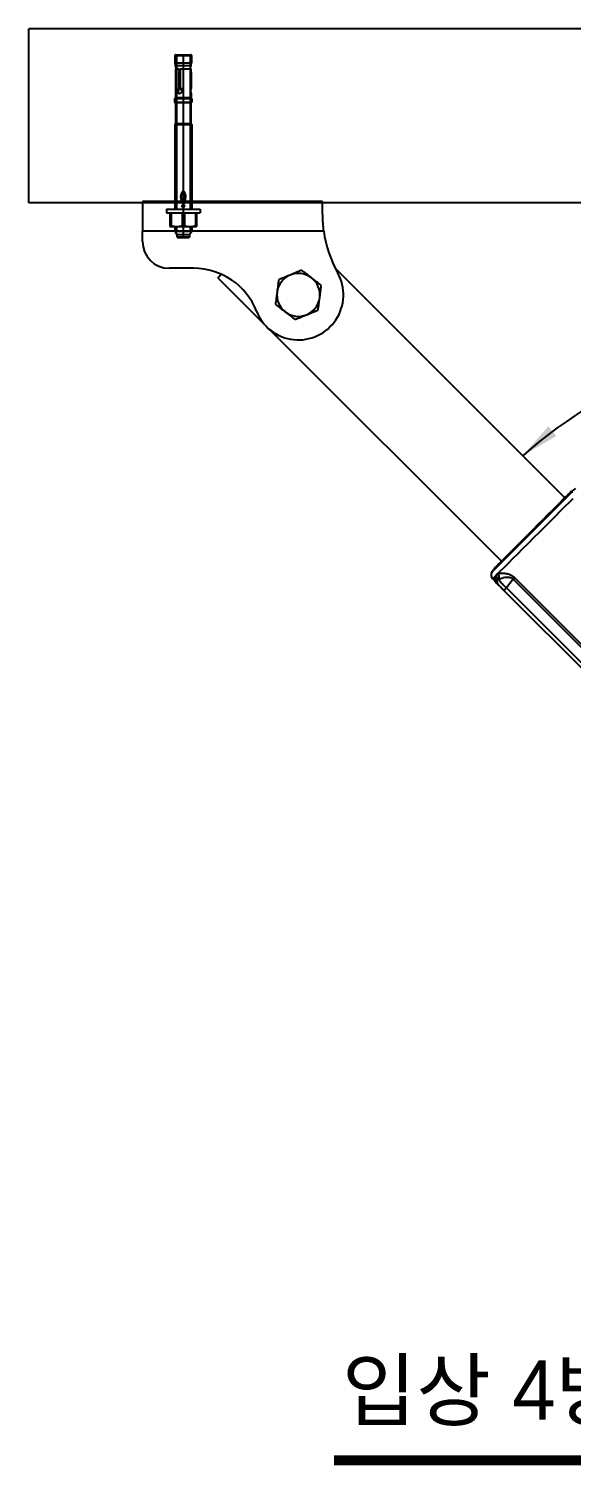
# Model space of a CAD drawing. Header units: millimetres. Extents: x 0 to 42050, y 0 to 29700.
# Drawn here: x 7382 to 9356, y 16270 to 21497 of the extents above; entities that cross this region are included whole.
import ezdxf

# ---------------------------------------------------------------- set-up
doc = ezdxf.new("R2010")
doc.units = ezdxf.units.MM
doc.header["$LTSCALE"] = 50
doc.linetypes.add('CENTER', pattern=[50.8, 31.75, -6.35, 6.35, -6.35])
doc.layers.add('KVC', color=7, linetype='Continuous')
doc.styles.add('돋움', font='')
doc.styles.get('돋움').set_extended_font_data('Dotum')

msp = doc.modelspace()

# ---------------------------------------------------------------- linework, layer by layer
at = {"color": 7, "linetype": 'Continuous', "lineweight": 25}
for p, q in [((7381.9, 20863.8), (7381.9, 21497.4)), ((13295.5, 21497.4), (7381.9, 21497.4)), ((13295.5, 20863.8), (7381.9, 20863.8))]:
    msp.add_line(p, q, dxfattribs=at)
at = {"color": 3, "linetype": 'CENTER'}
for p, q in [((7913.7, 21399.9), (7913.7, 21373.3)), ((7913.7, 21399.9), (7974.5, 21399.9)), ((7916.3, 21402.4), (7972, 21402.4)), ((7919, 21404.2), (7919, 20840.4)), ((7944.1, 21402.4), (7944.1, 20738.2)), ((7969.3, 21404.2), (7969.3, 20840.4)), ((7974.5, 21399.9), (7974.5, 21373.3)), ((7913.7, 21373.3), (7915, 21364.1)), ((7913.7, 21373.3), (7974.5, 21373.3)), ((7915, 21364.1), (7918.4, 21351.3)), ((7915, 21364.1), (7973.2, 21364.1)), ((7915.5, 21351.3), (7915.5, 21246.6)), ((7915.5, 21351.3), (7926.5, 21351.3)), ((7926.5, 21351.3), (7929.2, 21351.3)), ((7928.1, 21338.8), (7928.1, 21279.7)), ((7928.1, 21338.8), (7932.4, 21338.8)), ((7930.8, 21338.8), (7930.8, 21279.7)), ((7932.4, 21338.8), (7932.4, 21278.6)), ((7933.4, 21351.3), (7972.5, 21351.3)), ((7969.8, 21351.3), (7973.2, 21364.1)), ((7972.7, 21338.8), (7972.7, 21279.7)), ((7972.7, 21338.8), (7972.7, 21338.8)), ((7972.7, 21338.8), (7972.7, 21338.8)), ((7973.2, 21364.1), (7974.5, 21373.3)), ((7920.9, 21278.2), (7921, 21278.3)), ((7920.9, 21278), (7920.9, 21278.2)), ((7920.9, 21277.9), (7920.9, 21278)), ((7920.9, 21277.7), (7920.9, 21277.9)), ((7920.9, 21277.6), (7920.9, 21277.7)), ((7920.9, 21277.4), (7920.9, 21277.6)), ((7920.9, 21277.4), (7920.9, 21277.3)), ((7920.9, 21277.3), (7920.9, 21277.1)), ((7920.9, 21277.1), (7920.9, 21276.7)), ((7920.9, 21277.1), (7923.9, 21277.1)), ((7921, 21278.5), (7921.1, 21278.6)), ((7921, 21278.3), (7921, 21278.5)), ((7921.1, 21278.8), (7921.2, 21278.9)), ((7921.1, 21278.6), (7921.1, 21278.8)), ((7921.2, 21279), (7921.3, 21279.1)), ((7921.2, 21278.9), (7921.2, 21279)), ((7921.3, 21279.2), (7921.4, 21279.3)), ((7921.3, 21279.1), (7921.3, 21279.2)), ((7921.4, 21279.3), (7921.5, 21279.4)), ((7921.5, 21279.4), (7921.6, 21279.5)), ((7921.6, 21279.5), (7921.7, 21279.6)), ((7921.7, 21279.7), (7921.8, 21279.7)), ((7921.7, 21279.6), (7921.7, 21279.7)), ((7921.8, 21279.7), (7921.9, 21279.8)), ((7921.9, 21279.8), (7922, 21279.8)), ((7922, 21279.8), (7922.1, 21279.9)), ((7922.1, 21279.9), (7922.2, 21279.9)), ((7922.2, 21279.9), (7922.3, 21279.9)), ((7922.3, 21279.9), (7922.4, 21279.9)), ((7922.4, 21279.9), (7922.5, 21280)), ((7922.5, 21280), (7922.6, 21280)), ((7922.6, 21280), (7922.6, 21279.9)), ((7922.6, 21279.9), (7922.7, 21279.9)), ((7922.7, 21279.9), (7922.8, 21279.9)), ((7922.8, 21279.9), (7922.9, 21279.9)), ((7922.8, 21279.9), (7922.8, 21279.9)), ((7922.9, 21279.9), (7923, 21279.9)), ((7923, 21279.9), (7923.1, 21279.8)), ((7923.1, 21279.8), (7923.2, 21279.8)), ((7923.2, 21279.8), (7923.3, 21279.7)), ((7923.3, 21279.7), (7923.4, 21279.7)), ((7923.4, 21279.7), (7923.5, 21279.6)), ((7923.5, 21279.6), (7923.7, 21279.3)), ((7923.7, 21279.3), (7923.9, 21279)), ((7923.9, 21279), (7924.1, 21278.7)), ((7923.9, 21278.1), (7924, 21278.3)), ((7923.9, 21278), (7923.9, 21278.1)), ((7923.9, 21277.8), (7923.9, 21278)), ((7923.9, 21277.9), (7924.1, 21277.7)), ((7923.9, 21277.6), (7923.9, 21277.8)), ((7923.9, 21277.5), (7923.9, 21277.6)), ((7923.9, 21277.5), (7923.9, 21277.3)), ((7923.9, 21277.3), (7923.9, 21277.1)), ((7923.9, 21277.1), (7923.9, 21276.7)), ((7924, 21278.5), (7924.1, 21278.6)), ((7924, 21278.3), (7924, 21278.5)), ((7924.1, 21278.6), (7924.1, 21278.8)), ((7924.1, 21278.7), (7924.4, 21278.5)), ((7924.1, 21277.7), (7924.3, 21277.5)), ((7924.3, 21277.5), (7924.6, 21277.3)), ((7924.4, 21278.5), (7924.6, 21278.2)), ((7924.6, 21278.2), (7924.9, 21277.9)), ((7924.6, 21277.3), (7924.8, 21277.1)), ((7924.8, 21277.1), (7925, 21276.9)), ((7924.9, 21277.9), (7925, 21277.8)), ((7925, 21277.8), (7925.1, 21277.7)), ((7925, 21276.9), (7925.3, 21276.7)), ((7925.1, 21277.7), (7925.2, 21277.6)), ((7925.2, 21277.6), (7925.3, 21277.5)), ((7925.3, 21277.5), (7925.3, 21267.6)), ((7925.3, 21277.5), (7925.4, 21277.4)), ((7925.4, 21277.4), (7925.6, 21277.4)), ((7925.6, 21277.4), (7925.7, 21277.3)), ((7925.7, 21277.3), (7925.8, 21277.3)), ((7925.8, 21277.3), (7926, 21277.3)), ((7926, 21277.3), (7926.1, 21277.2)), ((7926.1, 21277.2), (7926.1, 21277.2)), ((7926.1, 21277.2), (7926.1, 21277.2)), ((7926.1, 21277.2), (7926.1, 21277.2)), ((7926.1, 21277.2), (7926.2, 21277.2)), ((7926.2, 21277.2), (7926.3, 21277.3)), ((7926.2, 21277.2), (7926.2, 21277.2)), ((7926.2, 21277.2), (7926.2, 21277.2)), ((7926.2, 21277.2), (7928.9, 21277.2)), ((7926.3, 21277.3), (7926.4, 21277.3)), ((7926.4, 21277.3), (7926.5, 21277.3)), ((7926.5, 21277.3), (7926.6, 21277.3)), ((7926.6, 21277.3), (7926.8, 21277.4)), ((7926.8, 21277.4), (7926.9, 21277.4)), ((7926.9, 21277.4), (7927, 21277.5)), ((7927, 21277.5), (7927.1, 21277.5)), ((7927.1, 21277.5), (7927.2, 21277.6)), ((7927.2, 21277.6), (7927.3, 21277.7)), ((7927.3, 21277.7), (7927.4, 21277.8)), ((7927.4, 21277.8), (7927.5, 21277.9)), ((7927.5, 21277.9), (7927.6, 21278)), ((7927.6, 21278), (7927.7, 21278.1)), ((7927.7, 21278.2), (7927.8, 21278.4)), ((7927.7, 21278.1), (7927.7, 21278.2)), ((7927.8, 21278.4), (7927.9, 21278.5)), ((7927.9, 21278.6), (7928, 21278.7)), ((7927.9, 21278.5), (7927.9, 21278.6)), ((7927.9, 21278.5), (7930.6, 21278.5)), ((7928, 21279), (7928.1, 21279.1)), ((7928, 21278.8), (7928, 21279)), ((7928, 21278.7), (7928, 21278.8)), ((7928.1, 21279.6), (7928.1, 21279.7)), ((7928.1, 21279.7), (7930.8, 21279.7)), ((7928.1, 21279.4), (7928.1, 21279.6)), ((7928.1, 21279.3), (7928.1, 21279.4)), ((7928.1, 21279.2), (7928.1, 21279.3)), ((7928.1, 21279.1), (7928.1, 21279.2)), ((7928.9, 21277.2), (7929, 21277.3)), ((7929, 21277.3), (7929.1, 21277.3)), ((7929.1, 21277.3), (7929.2, 21277.3)), ((7929.2, 21277.3), (7929.4, 21277.3)), ((7929.4, 21277.3), (7929.5, 21277.4)), ((7929.5, 21277.4), (7929.6, 21277.4)), ((7929.6, 21277.4), (7929.7, 21277.5)), ((7929.7, 21277.5), (7929.8, 21277.5)), ((7929.8, 21277.5), (7929.9, 21277.6)), ((7929.9, 21277.6), (7930, 21277.7)), ((7930, 21277.7), (7930.1, 21277.8)), ((7930.1, 21277.8), (7930.2, 21277.9)), ((7930.2, 21277.9), (7930.3, 21278)), ((7930.3, 21278), (7930.4, 21278.1)), ((7930.4, 21278.2), (7930.5, 21278.4)), ((7930.4, 21278.1), (7930.4, 21278.2)), ((7930.5, 21278.4), (7930.6, 21278.5)), ((7930.6, 21278.6), (7930.7, 21278.7)), ((7930.6, 21278.5), (7930.6, 21278.6)), ((7930.7, 21279), (7930.8, 21279.1)), ((7930.7, 21278.8), (7930.7, 21279)), ((7930.7, 21278.7), (7930.7, 21278.8)), ((7930.8, 21325.8), (7932.4, 21325.8)), ((7930.8, 21279.6), (7930.8, 21279.7)), ((7930.8, 21279.4), (7930.8, 21279.6)), ((7930.8, 21279.3), (7930.8, 21279.4)), ((7930.8, 21279.2), (7930.8, 21279.3)), ((7930.8, 21279.1), (7930.8, 21279.2)), ((7932.3, 21278.5), (7932.4, 21278.6)), ((7932.3, 21278.4), (7932.3, 21278.5)), ((7932.3, 21278.4), (7932.4, 21278.3)), ((7932.4, 21278.3), (7932.4, 21278.2)), ((7932.4, 21278.2), (7932.4, 21278)), ((7932.4, 21278), (7932.4, 21277.9)), ((7932.4, 21277.9), (7932.4, 21277.8)), ((7932.4, 21277.8), (7932.5, 21277.7)), ((7932.5, 21277.7), (7932.5, 21277.6)), ((7932.5, 21277.6), (7932.6, 21277.5)), ((7932.6, 21277.5), (7932.6, 21277.4)), ((7932.6, 21277.4), (7932.7, 21277.3)), ((7932.7, 21277.3), (7932.7, 21277.2)), ((7932.7, 21277.2), (7932.8, 21277.1)), ((7932.8, 21277.1), (7932.9, 21277.1)), ((7932.9, 21277.1), (7932.9, 21277)), ((7932.9, 21277), (7933, 21276.9)), ((7933, 21276.9), (7933.1, 21276.9)), ((7933.1, 21276.9), (7933.2, 21276.8)), ((7934.8, 21276.7), (7935.1, 21276.9)), ((7935.1, 21276.9), (7935.5, 21277.1)), ((7935.5, 21277.1), (7935.9, 21277.3)), ((7935.9, 21277.3), (7936.2, 21277.6)), ((7936.2, 21277.6), (7936.6, 21277.9)), ((7936.6, 21277.9), (7936.9, 21278.1)), ((7936.9, 21278.1), (7937.2, 21278.4)), ((7937.2, 21278.4), (7937.5, 21278.8)), ((7937.5, 21278.8), (7937.8, 21279.1)), ((7937.5, 21276.7), (7937.9, 21276.9)), ((7937.8, 21279.1), (7938.1, 21279.4)), ((7937.9, 21276.9), (7938.3, 21277.1)), ((7938.1, 21279.4), (7938.2, 21279.6)), ((7938.1, 21279.4), (7940.9, 21279.4)), ((7938.2, 21279.6), (7938.4, 21279.7)), ((7938.3, 21277.1), (7938.7, 21277.3)), ((7938.4, 21279.7), (7938.6, 21279.8)), ((7938.6, 21279.8), (7938.8, 21279.9)), ((7938.7, 21277.3), (7939, 21277.6)), ((7938.8, 21279.9), (7939, 21280)), ((7939, 21280), (7939.2, 21280)), ((7939, 21277.6), (7939.4, 21277.9)), ((7939.2, 21280), (7939.4, 21280)), ((7939.4, 21280), (7939.6, 21280.1)), ((7939.4, 21277.9), (7939.7, 21278.1)), ((7939.6, 21280.1), (7939.8, 21280.1)), ((7939.7, 21278.1), (7940, 21278.4)), ((7939.8, 21280.1), (7940, 21280.1)), ((7940, 21280.1), (7940.1, 21280)), ((7940, 21278.4), (7940.3, 21278.8)), ((7940.1, 21280), (7940.3, 21280)), ((7940.3, 21280), (7940.5, 21280)), ((7940.3, 21278.8), (7940.6, 21279.1)), ((7940.5, 21280), (7940.7, 21279.9)), ((7940.6, 21279.1), (7940.9, 21279.4)), ((7940.7, 21279.9), (7940.9, 21279.8)), ((7940.9, 21279.8), (7941.1, 21279.7)), ((7940.9, 21279.5), (7941, 21279.5)), ((7940.9, 21279.4), (7940.9, 21279.5)), ((7941, 21279.6), (7941.1, 21279.6)), ((7941, 21279.5), (7941, 21279.6)), ((7941.1, 21279.7), (7941.2, 21279.6)), ((7941.1, 21279.6), (7941.2, 21279.6)), ((7941.1, 21279.6), (7941.1, 21279.6)), ((7941.2, 21279.6), (7941.4, 21279.5)), ((7941.4, 21279.5), (7941.5, 21279.4)), ((7941.5, 21279.4), (7941.7, 21279.3)), ((7941.7, 21279.3), (7941.8, 21279.1)), ((7941.8, 21279.1), (7941.9, 21279)), ((7941.9, 21279), (7942, 21278.8)), ((7942, 21278.8), (7942.1, 21278.6)), ((7942.1, 21278.6), (7942.2, 21278.4)), ((7942.2, 21278.4), (7942.2, 21278.3)), ((7942.2, 21278.3), (7942.3, 21278.1)), ((7942.2, 21277.1), (7942.3, 21277.3)), ((7942.2, 21276.7), (7942.2, 21277.1)), ((7942.3, 21278.1), (7942.3, 21277.9)), ((7942.3, 21277.9), (7942.3, 21277.7)), ((7942.3, 21277.5), (7942.3, 21277.7)), ((7942.3, 21277.3), (7942.3, 21277.5)), ((7970.2, 21278.2), (7970.3, 21278.3)), ((7970.2, 21278), (7970.2, 21278.2)), ((7970.2, 21277.9), (7970.2, 21278)), ((7970.2, 21277.7), (7970.2, 21277.9)), ((7970.2, 21277.9), (7972.1, 21277.9)), ((7970.2, 21277.6), (7970.2, 21277.7)), ((7970.2, 21277.4), (7970.2, 21277.6)), ((7970.2, 21277.4), (7970.2, 21277.3)), ((7970.2, 21277.3), (7970.2, 21277.1)), ((7970.2, 21277.2), (7972.4, 21277.2)), ((7970.2, 21277.2), (7972.4, 21277.2)), ((7970.2, 21277.1), (7970.2, 21276.7)), ((7970.3, 21278.8), (7970.4, 21278.9)), ((7970.3, 21278.6), (7970.3, 21278.8)), ((7970.3, 21278.5), (7970.3, 21278.6)), ((7970.3, 21278.3), (7970.3, 21278.5)), ((7970.4, 21279), (7970.5, 21279.1)), ((7970.4, 21278.9), (7970.4, 21279)), ((7970.5, 21279.2), (7970.6, 21279.3)), ((7970.5, 21279.1), (7970.5, 21279.2)), ((7970.6, 21279.5), (7970.7, 21279.6)), ((7970.6, 21279.4), (7970.6, 21279.5)), ((7970.6, 21279.3), (7970.6, 21279.4)), ((7970.7, 21279.7), (7970.8, 21279.7)), ((7970.7, 21279.6), (7970.7, 21279.7)), ((7970.7, 21279.6), (7971.6, 21279.6)), ((7970.8, 21279.7), (7970.9, 21279.8)), ((7970.9, 21279.8), (7971, 21279.9)), ((7970.9, 21279.8), (7970.9, 21279.8)), ((7971, 21279.9), (7971.1, 21279.9)), ((7971, 21279.9), (7971, 21279.9)), ((7971, 21279.9), (7971.4, 21279.9)), ((7971.1, 21279.9), (7971.2, 21280)), ((7971.1, 21279.9), (7971.1, 21279.9)), ((7971.2, 21280), (7971.2, 21279.9)), ((7971.2, 21280), (7971.2, 21280)), ((7971.2, 21279.9), (7971.3, 21279.9)), ((7971.3, 21279.9), (7971.4, 21279.9)), ((7971.3, 21279.9), (7971.3, 21279.9)), ((7971.3, 21279.9), (7971.3, 21279.9)), ((7971.4, 21279.9), (7971.4, 21279.8)), ((7971.4, 21279.9), (7971.4, 21279.9)), ((7971.4, 21279.8), (7971.5, 21279.8)), ((7971.5, 21279.8), (7971.5, 21279.7)), ((7971.5, 21279.7), (7971.6, 21279.7)), ((7971.6, 21279.7), (7971.6, 21279.6)), ((7971.6, 21279.6), (7971.7, 21279.3)), ((7971.7, 21279.3), (7971.8, 21279)), ((7971.8, 21279), (7971.8, 21278.7)), ((7971.8, 21278.7), (7971.9, 21278.5)), ((7971.9, 21278.5), (7972, 21278.2)), ((7972, 21278.2), (7972.1, 21277.9)), ((7972.1, 21277.9), (7972.1, 21277.8)), ((7972.1, 21277.8), (7972.1, 21277.7)), ((7972.1, 21277.7), (7972.2, 21277.6)), ((7972.2, 21277.6), (7972.2, 21277.5)), ((7972.2, 21277.5), (7972.2, 21277.4)), ((7972.2, 21277.4), (7972.3, 21277.4)), ((7972.3, 21277.4), (7972.3, 21277.3)), ((7972.3, 21277.3), (7972.3, 21277.3)), ((7972.3, 21277.3), (7972.4, 21277.3)), ((7972.4, 21277.2), (7972.4, 21277.3)), ((7972.4, 21277.3), (7972.4, 21277.3)), ((7972.4, 21277.3), (7972.5, 21277.3)), ((7972.4, 21277.3), (7972.4, 21277.2)), ((7972.4, 21277.2), (7972.4, 21277.2)), ((7972.4, 21277.2), (7972.4, 21277.2)), ((7972.4, 21277.2), (7972.4, 21277.2)), ((7972.4, 21277.2), (7972.4, 21277.2)), ((7972.4, 21277.2), (7972.4, 21277.2)), ((7972.4, 21277.2), (7972.4, 21277.2)), ((7972.5, 21277.5), (7972.6, 21277.6)), ((7972.5, 21277.4), (7972.5, 21277.5)), ((7972.5, 21277.5), (7972.5, 21277.5)), ((7972.5, 21277.3), (7972.5, 21277.4)), ((7972.5, 21277.4), (7972.5, 21277.4)), ((7972.5, 21277.3), (7972.5, 21277.3)), ((7972.5, 21277.2), (7972.6, 21277.3)), ((7972.5, 21277.1), (7972.5, 21277.2)), ((7972.5, 21277), (7972.5, 21277.1)), ((7972.5, 21276.9), (7972.5, 21277)), ((7972.5, 21277), (7972.5, 21277)), ((7972.5, 21276.8), (7972.5, 21276.9)), ((7972.6, 21278.6), (7972.7, 21278.7)), ((7972.6, 21278.5), (7972.6, 21278.6)), ((7972.6, 21278.4), (7972.6, 21278.5)), ((7972.6, 21278.3), (7972.6, 21278.4)), ((7972.6, 21278.1), (7972.6, 21278.3)), ((7972.6, 21278), (7972.6, 21278.1)), ((7972.6, 21277.9), (7972.6, 21278)), ((7972.6, 21277.8), (7972.6, 21277.9)), ((7972.6, 21277.7), (7972.6, 21277.8)), ((7972.6, 21277.6), (7972.6, 21277.7)), ((7972.6, 21277.7), (7972.6, 21277.7)), ((7972.6, 21277.6), (7972.6, 21277.7)), ((7972.6, 21277.5), (7972.6, 21277.6)), ((7972.6, 21277.4), (7972.6, 21277.5)), ((7972.6, 21277.3), (7972.6, 21277.4)), ((7972.7, 21279.6), (7972.7, 21279.7)), ((7972.7, 21279.4), (7972.7, 21279.6)), ((7972.7, 21279.3), (7972.7, 21279.4)), ((7972.7, 21279.2), (7972.7, 21279.3)), ((7972.7, 21279.1), (7972.7, 21279.2)), ((7972.7, 21279), (7972.7, 21279.1)), ((7972.7, 21278.8), (7972.7, 21279)), ((7972.7, 21278.7), (7972.7, 21278.8)), ((7912.4, 21243), (7912.4, 21229.7)), ((7912.4, 21243), (7975.8, 21243)), ((7912.4, 21229.7), (7975.8, 21229.7)), ((7913.4, 21244.1), (7974.8, 21244.1)), ((7913.4, 21228.7), (7974.8, 21228.7)), ((7915.5, 21246.6), (7972.7, 21246.6)), ((7916, 21228.7), (7916, 21152.1)), ((7920.9, 21276.7), (7920.9, 21276.4)), ((7920.9, 21276.4), (7920.9, 21276)), ((7920.9, 21276), (7921, 21275.6)), ((7921, 21275.6), (7921, 21275.2)), ((7921, 21275.2), (7921, 21274.8)), ((7921, 21274.4), (7921, 21274.8)), ((7921, 21274.8), (7924, 21274.8)), ((7921, 21274.4), (7921, 21274)), ((7921, 21274), (7921, 21273.6)), ((7921, 21273.6), (7921, 21273.3)), ((7921, 21273.3), (7921.1, 21272.9)), ((7921.1, 21272.9), (7921.1, 21272.5)), ((7921.1, 21272.5), (7921.2, 21271.6)), ((7921.1, 21272.5), (7924.1, 21272.5)), ((7921.2, 21271.6), (7921.4, 21270.7)), ((7921.4, 21270.7), (7921.6, 21269.8)), ((7921.6, 21269.8), (7921.8, 21269)), ((7921.8, 21269), (7922.1, 21268.2)), ((7922.1, 21268.2), (7922.5, 21267.5)), ((7922.5, 21267.5), (7922.8, 21266.7)), ((7922.8, 21266.7), (7923.2, 21266.1)), ((7923.2, 21266.1), (7923.7, 21265.5)), ((7923.7, 21265.5), (7924.1, 21264.9)), ((7923.9, 21276.7), (7923.9, 21276.4)), ((7923.9, 21276.4), (7924, 21276)), ((7924, 21276), (7924, 21275.6)), ((7924, 21275.6), (7924, 21275.2)), ((7924, 21275.2), (7924, 21274.8)), ((7924, 21274.4), (7924, 21274.8)), ((7924, 21274.4), (7924, 21274)), ((7924, 21274), (7924, 21273.6)), ((7924, 21273.6), (7924, 21273.2)), ((7924, 21273.2), (7924.1, 21272.9)), ((7924.1, 21272.9), (7924.1, 21272.5)), ((7924.1, 21272.5), (7924.2, 21271.6)), ((7924.1, 21264.9), (7924.7, 21264.4)), ((7924.2, 21271.6), (7924.3, 21270.7)), ((7924.3, 21270.7), (7924.5, 21269.8)), ((7924.5, 21269.8), (7924.8, 21269)), ((7924.7, 21264.4), (7925, 21264)), ((7924.7, 21264.4), (7927.4, 21264.4)), ((7924.8, 21269), (7925, 21268.2)), ((7925, 21268.2), (7925.3, 21267.4)), ((7925, 21264), (7925.4, 21263.7)), ((7925.3, 21267.4), (7925.7, 21266.7)), ((7925.4, 21263.7), (7925.9, 21263.4)), ((7925.7, 21266.7), (7926.1, 21266.1)), ((7925.9, 21263.4), (7926.3, 21263.1)), ((7926.1, 21266.1), (7926.5, 21265.5)), ((7926.3, 21263.1), (7926.8, 21262.9)), ((7926.5, 21265.5), (7926.9, 21264.9)), ((7926.8, 21262.9), (7927.2, 21262.7)), ((7926.9, 21264.9), (7927.4, 21264.4)), ((7927.2, 21262.7), (7927.7, 21262.5)), ((7927.2, 21262.7), (7929.9, 21262.7)), ((7927.4, 21264.4), (7927.8, 21264)), ((7927.7, 21262.5), (7928.2, 21262.4)), ((7927.8, 21264), (7928.2, 21263.7)), ((7928.2, 21263.7), (7928.6, 21263.4)), ((7928.2, 21262.4), (7928.7, 21262.2)), ((7928.6, 21263.4), (7929, 21263.1)), ((7928.7, 21262.2), (7929.2, 21262.2)), ((7929, 21263.1), (7929.5, 21262.9)), ((7929.2, 21262.2), (7929.7, 21262.1)), ((7929.5, 21262.9), (7929.9, 21262.7)), ((7929.7, 21262.1), (7930.2, 21262.1)), ((7929.9, 21262.7), (7930.2, 21262.6)), ((7930.2, 21262.6), (7930.4, 21262.5)), ((7930.2, 21262.1), (7930.5, 21262.1)), ((7930.4, 21262.5), (7930.7, 21262.4)), ((7930.5, 21262.1), (7930.9, 21262.1)), ((7930.7, 21262.4), (7931, 21262.3)), ((7930.9, 21262.1), (7931.3, 21262.2)), ((7931, 21262.3), (7931.2, 21262.3)), ((7931.2, 21262.3), (7931.5, 21262.2)), ((7931.3, 21262.2), (7931.6, 21262.2)), ((7931.6, 21262.2), (7932, 21262.3)), ((7932, 21262.3), (7932.4, 21262.4)), ((7932.4, 21262.4), (7933, 21262.6)), ((7933, 21262.6), (7933.7, 21262.9)), ((7933.2, 21276.8), (7933.3, 21276.7)), ((7933.3, 21276.7), (7933.4, 21276.7)), ((7933.4, 21276.7), (7933.5, 21276.6)), ((7933.5, 21276.6), (7933.6, 21276.6)), ((7933.6, 21276.6), (7933.7, 21276.6)), ((7933.7, 21276.6), (7933.8, 21276.6)), ((7933.7, 21262.9), (7934.3, 21263.2)), ((7933.8, 21276.6), (7933.9, 21276.5)), ((7933.9, 21276.5), (7934, 21276.5)), ((7934, 21276.5), (7934.1, 21276.5)), ((7934.1, 21276.5), (7934.2, 21276.5)), ((7934.1, 21276.5), (7936.8, 21276.5)), ((7934.2, 21276.5), (7934.3, 21276.6)), ((7934.3, 21276.6), (7934.4, 21276.6)), ((7934.3, 21263.2), (7935, 21263.5)), ((7934.4, 21276.6), (7934.5, 21276.6)), ((7934.5, 21276.6), (7934.6, 21276.6)), ((7934.6, 21276.6), (7934.8, 21276.7)), ((7934.8, 21276.7), (7937.5, 21276.7)), ((7935, 21263.5), (7935.6, 21263.9)), ((7935.6, 21263.9), (7936.2, 21264.3)), ((7936.2, 21264.3), (7936.7, 21264.7)), ((7936.7, 21264.7), (7937.3, 21265.2)), ((7936.8, 21276.5), (7936.9, 21276.5)), ((7936.9, 21276.5), (7937, 21276.6)), ((7937, 21276.6), (7937.2, 21276.6)), ((7937.2, 21276.6), (7937.3, 21276.6)), ((7937.3, 21276.6), (7937.4, 21276.6)), ((7937.3, 21265.2), (7937.8, 21265.6)), ((7937.4, 21276.6), (7937.5, 21276.7)), ((7937.8, 21265.6), (7938.3, 21266.1)), ((7938.3, 21266.1), (7938.8, 21266.7)), ((7938.8, 21266.7), (7939.2, 21267.2)), ((7939.2, 21267.2), (7939.7, 21267.8)), ((7939.7, 21267.8), (7940.1, 21268.5)), ((7940.1, 21268.5), (7940.5, 21269.1)), ((7940.5, 21269.1), (7940.7, 21269.6)), ((7940.7, 21269.6), (7941, 21270.1)), ((7941, 21270.1), (7941.2, 21270.6)), ((7941.2, 21270.6), (7941.4, 21271.2)), ((7941.4, 21271.2), (7941.5, 21271.7)), ((7941.5, 21271.7), (7941.7, 21272.2)), ((7941.7, 21272.2), (7941.8, 21272.8)), ((7941.8, 21272.8), (7941.9, 21273.3)), ((7941.9, 21273.3), (7942, 21273.8)), ((7942, 21274.4), (7942.1, 21274.8)), ((7942, 21273.8), (7942, 21274.4)), ((7942.1, 21275.8), (7942.2, 21276.2)), ((7942.1, 21275.3), (7942.1, 21275.8)), ((7942.1, 21274.8), (7942.1, 21275.3)), ((7942.2, 21276.2), (7942.2, 21276.7)), ((7970.2, 21276.7), (7970.2, 21276.4)), ((7970.2, 21276.5), (7972.3, 21276.5)), ((7970.2, 21276.4), (7970.2, 21276)), ((7970.2, 21276), (7970.3, 21275.6)), ((7970.3, 21275.6), (7970.3, 21275.2)), ((7970.3, 21275.2), (7970.3, 21274.8)), ((7970.3, 21274.4), (7970.3, 21274.8)), ((7970.3, 21274.4), (7970.3, 21274)), ((7970.3, 21274), (7970.3, 21273.6)), ((7970.3, 21273.6), (7970.3, 21273.3)), ((7970.3, 21273.3), (7970.3, 21272.9)), ((7970.3, 21272.9), (7970.3, 21272.5)), ((7970.3, 21272.5), (7970.4, 21271.6)), ((7970.4, 21271.6), (7970.5, 21270.7)), ((7970.5, 21270.7), (7970.7, 21269.8)), ((7970.7, 21269.8), (7970.8, 21269)), ((7970.8, 21269), (7971, 21268.2)), ((7971, 21268.2), (7971.1, 21267.5)), ((7971.1, 21267.5), (7971.3, 21266.7)), ((7971.3, 21266.7), (7971.5, 21266.1)), ((7971.5, 21266.1), (7971.7, 21265.5)), ((7971.7, 21265.5), (7971.8, 21264.9)), ((7971.8, 21264.9), (7972, 21264.4)), ((7972, 21264.4), (7972.1, 21264)), ((7972.1, 21264), (7972.2, 21263.7)), ((7972.2, 21263.7), (7972.3, 21263.4)), ((7972.2, 21228.7), (7972.2, 21152.1)), ((7972.3, 21276.5), (7972.4, 21276.5)), ((7972.3, 21263.4), (7972.4, 21263.1)), ((7972.4, 21276.6), (7972.5, 21276.7)), ((7972.4, 21276.5), (7972.4, 21276.6)), ((7972.4, 21276.6), (7972.4, 21276.6)), ((7972.4, 21276.6), (7972.4, 21276.6)), ((7972.4, 21276.5), (7972.4, 21276.5)), ((7972.4, 21263.1), (7972.5, 21262.9)), ((7972.5, 21276.7), (7972.5, 21276.8)), ((7972.5, 21276.8), (7972.5, 21276.8)), ((7972.5, 21276.7), (7972.5, 21276.7)), ((7972.5, 21262.9), (7972.6, 21262.7)), ((7972.6, 21262.7), (7972.6, 21262.5)), ((7972.6, 21262.5), (7972.7, 21262.4)), ((7972.7, 21262.4), (7972.7, 21262.3)), ((7972.7, 21262.3), (7972.7, 21262.2)), ((7972.7, 21262.2), (7972.7, 21262.1)), ((7972.7, 21262.1), (7972.7, 21246.6)), ((7972.7, 21262.1), (7972.7, 21262.1)), ((7975.8, 21243), (7975.8, 21229.7)), ((7913.5, 21148.8), (7916, 21152.1)), ((7913.5, 21148.8), (7913.5, 20840.4)), ((7913.5, 21148.8), (7974.8, 21148.8)), ((7916, 21152.1), (7972.2, 21152.1)), ((7972.2, 21152.1), (7974.8, 21148.8)), ((7974.8, 21148.8), (7974.8, 20840.4)), ((7935.3, 20883.7), (7935.4, 20885.2)), ((7935.3, 20882.3), (7935.3, 20883.7)), ((7935.3, 20882.3), (7935.4, 20880.9)), ((7935.4, 20885.2), (7935.5, 20886.6)), ((7935.4, 20880.9), (7935.5, 20879.5)), ((7935.5, 20886.6), (7935.6, 20888.1)), ((7935.5, 20879.5), (7935.6, 20878.1)), ((7935.6, 20888.1), (7935.8, 20889.5)), ((7935.6, 20878.1), (7935.8, 20876.7)), ((7935.8, 20889.5), (7936.1, 20890.9)), ((7935.8, 20876.7), (7936, 20875.3)), ((7936, 20875.3), (7936.2, 20874)), ((7936.1, 20890.9), (7936.4, 20892.3)), ((7936.2, 20874), (7936.5, 20872.6)), ((7936.4, 20892.3), (7936.7, 20893.7)), ((7936.5, 20872.6), (7936.9, 20871.3)), ((7936.7, 20893.7), (7937.1, 20895)), ((7936.8, 20883.1), (7936.9, 20884.4)), ((7936.8, 20883.1), (7936.9, 20881.7)), ((7936.9, 20885.8), (7937, 20887.1)), ((7936.9, 20884.4), (7936.9, 20885.8)), ((7936.9, 20881.7), (7936.9, 20880.4)), ((7936.9, 20880.4), (7937, 20879)), ((7936.9, 20871.3), (7937.2, 20870)), ((7937, 20887.1), (7937.2, 20888.5)), ((7937, 20879), (7937.2, 20877.7)), ((7937.1, 20895), (7937.5, 20896.4)), ((7937.2, 20888.5), (7937.4, 20889.8)), ((7937.2, 20877.7), (7937.4, 20876.3)), ((7937.2, 20870), (7937.7, 20868.7)), ((7937.4, 20889.8), (7937.6, 20891.2)), ((7937.4, 20876.3), (7937.6, 20875)), ((7937.5, 20896.4), (7937.9, 20897.7)), ((7937.6, 20891.2), (7937.9, 20892.5)), ((7937.6, 20875), (7937.9, 20873.7)), ((7937.7, 20868.7), (7938.1, 20867.4)), ((7937.9, 20897.7), (7938.4, 20899)), ((7937.9, 20892.5), (7938.3, 20893.8)), ((7937.9, 20873.7), (7938.2, 20872.4)), ((7938.1, 20867.4), (7938.6, 20866.2)), ((7938.2, 20872.4), (7938.5, 20871.1)), ((7938.3, 20893.8), (7938.7, 20895.3)), ((7938.4, 20899), (7939, 20900.3)), ((7938.5, 20871.1), (7938.9, 20869.8)), ((7938.6, 20866.2), (7939.1, 20864.9)), ((7938.7, 20895.3), (7939.1, 20896.7)), ((7938.9, 20869.8), (7939.4, 20868.5)), ((7939, 20900.3), (7939.6, 20901.6)), ((7939.1, 20896.7), (7939.7, 20898.2)), ((7939.1, 20864.9), (7939.7, 20863.7)), ((7939.4, 20868.5), (7939.8, 20867.3)), ((7939.6, 20901.6), (7940.2, 20902.8)), ((7939.7, 20898.2), (7940.3, 20899.6)), ((7939.7, 20863.7), (7940.3, 20862.5)), ((7939.8, 20867.3), (7940.3, 20866.1)), ((7940.2, 20902.8), (7940.9, 20904.1)), ((7940.3, 20899.6), (7940.9, 20900.9)), ((7940.3, 20866.1), (7940.9, 20864.9)), ((7940.3, 20862.5), (7941, 20861.3)), ((7940.9, 20904.1), (7941.6, 20905.3)), ((7940.9, 20900.9), (7941.6, 20902.3)), ((7940.9, 20864.9), (7941.5, 20863.7)), ((7941, 20861.3), (7941.7, 20860.1)), ((7941.5, 20863.7), (7942.1, 20862.5)), ((7941.6, 20905.3), (7942.3, 20906.5)), ((7941.6, 20902.3), (7942.3, 20903.6)), ((7941.7, 20860.1), (7942.4, 20859)), ((7942.1, 20862.5), (7942.7, 20861.4)), ((7942.3, 20906.5), (7943.2, 20907.7)), ((7942.3, 20903.6), (7943.2, 20905)), ((7942.4, 20859), (7943.2, 20857.8)), ((7942.7, 20861.4), (7943.4, 20860.3)), ((7943.2, 20907.7), (7944, 20908.9)), ((7943.2, 20905), (7944, 20906.3)), ((7943.4, 20860.3), (7944.1, 20859.2)), ((7944, 20908.9), (7945, 20907.5)), ((7944, 20906.3), (7944.5, 20905.6)), ((7944.1, 20859.2), (7944.2, 20859.2)), ((7944.2, 20859.2), (7945, 20860.5)), ((7944.5, 20905.6), (7944.9, 20905)), ((7944.9, 20905), (7945.3, 20904.3)), ((7945, 20907.5), (7945.9, 20906.2)), ((7945, 20860.5), (7945.7, 20861.7)), ((7945.1, 20857.8), (7945.9, 20859.1)), ((7945.3, 20904.3), (7946, 20903.1)), ((7945.7, 20861.7), (7946.4, 20863)), ((7945.9, 20906.2), (7946.8, 20904.8)), ((7945.9, 20859.1), (7946.7, 20860.4)), ((7946, 20903.1), (7946.6, 20902)), ((7946.1, 20892.5), (7946.2, 20892.9)), ((7946.1, 20892.5), (7946.2, 20892.1)), ((7946.2, 20892.9), (7946.4, 20893.2)), ((7946.2, 20892.1), (7946.4, 20891.7)), ((7946.4, 20893.2), (7946.7, 20893.4)), ((7946.4, 20891.7), (7946.7, 20891.4)), ((7946.4, 20863), (7947.1, 20864.3)), ((7946.6, 20902), (7947.2, 20900.8)), ((7946.7, 20893.4), (7947.1, 20893.5)), ((7946.7, 20891.4), (7947.1, 20891.2)), ((7946.7, 20860.4), (7947.5, 20861.8)), ((7946.8, 20904.8), (7947.6, 20903.3)), ((7947.1, 20893.5), (7947.5, 20893.4)), ((7947.1, 20891.2), (7947.5, 20891.2)), ((7947.1, 20864.3), (7947.7, 20865.7)), ((7947.2, 20900.8), (7947.7, 20899.6)), ((7947.5, 20893.4), (7947.8, 20893.2)), ((7947.5, 20891.2), (7947.9, 20891.3)), ((7947.5, 20861.8), (7948.2, 20863.1)), ((7947.6, 20903.3), (7948.3, 20901.9)), ((7947.7, 20899.6), (7948.2, 20898.3)), ((7947.7, 20865.7), (7948.3, 20867)), ((7947.8, 20893.2), (7948.1, 20892.8)), ((7947.9, 20891.3), (7948, 20891.5)), ((7948, 20891.5), (7948.2, 20891.7)), ((7948.1, 20892.8), (7948.3, 20892.4)), ((7948.2, 20898.3), (7948.7, 20897.1)), ((7948.2, 20891.7), (7948.3, 20891.8)), ((7948.2, 20863.1), (7948.9, 20864.5)), ((7948.3, 20901.9), (7949, 20900.4)), ((7948.3, 20891.8), (7948.3, 20892.4)), ((7948.3, 20867), (7948.8, 20868.4)), ((7948.7, 20897.1), (7949.2, 20895.8)), ((7948.8, 20868.4), (7949.3, 20869.8)), ((7948.9, 20864.5), (7949.5, 20865.9)), ((7949, 20900.4), (7949.6, 20898.8)), ((7949.2, 20895.8), (7949.6, 20894.5)), ((7949.3, 20869.8), (7949.7, 20871.2)), ((7949.5, 20865.9), (7950, 20867.4)), ((7949.6, 20898.8), (7950.2, 20897.3)), ((7949.6, 20894.5), (7949.9, 20893.2)), ((7949.7, 20871.2), (7950, 20872.6)), ((7949.9, 20893.2), (7950.2, 20891.8)), ((7950, 20872.6), (7950.4, 20873.9)), ((7950, 20867.4), (7950.5, 20868.8)), ((7950.2, 20897.3), (7950.7, 20896)), ((7950.2, 20891.8), (7950.5, 20890.5)), ((7950.4, 20873.9), (7950.6, 20875.3)), ((7950.5, 20890.5), (7950.7, 20889.1)), ((7950.5, 20868.8), (7951, 20870.3)), ((7950.6, 20875.3), (7950.8, 20876.7)), ((7950.7, 20896), (7951.1, 20894.7)), ((7950.7, 20889.1), (7950.9, 20887.8)), ((7950.8, 20876.7), (7951, 20878)), ((7950.9, 20887.8), (7951.1, 20886.4)), ((7951, 20878), (7951.1, 20879.4)), ((7951, 20870.3), (7951.4, 20871.8)), ((7951.1, 20894.7), (7951.4, 20893.4)), ((7951.1, 20886.4), (7951.2, 20885)), ((7951.1, 20879.4), (7951.2, 20880.8)), ((7951.2, 20885), (7951.2, 20883.6)), ((7951.2, 20883.6), (7951.2, 20882.2)), ((7951.2, 20880.8), (7951.2, 20882.2)), ((7951.4, 20893.4), (7951.8, 20892)), ((7951.4, 20871.8), (7951.8, 20873.3)), ((7951.8, 20892), (7952, 20890.6)), ((7951.8, 20873.3), (7952.1, 20874.7)), ((7952, 20890.6), (7952.3, 20889.1)), ((7952.1, 20874.7), (7952.3, 20876.1)), ((7952.3, 20889.1), (7952.5, 20887.7)), ((7952.3, 20876.1), (7952.5, 20877.5)), ((7952.5, 20887.7), (7952.6, 20886.2)), ((7952.5, 20877.5), (7952.6, 20878.9)), ((7952.6, 20886.2), (7952.7, 20884.8)), ((7952.6, 20878.9), (7952.7, 20880.4)), ((7952.7, 20884.8), (7952.8, 20883.3)), ((7952.7, 20880.4), (7952.8, 20881.9)), ((7952.8, 20883.3), (7952.8, 20881.9)), ((7882.8, 20840.4), (7882.8, 20827.6)), ((7882.8, 20840.4), (8005.4, 20840.4)), ((7882.8, 20827.6), (8005.4, 20827.6)), ((7895.6, 20827.6), (7895.6, 20777.6)), ((7895.6, 20825.6), (7899.6, 20825.6)), ((7899.6, 20825.6), (7901.1, 20826)), ((7899.6, 20825.6), (7899.6, 20780.7)), ((7901.1, 20826), (7902.6, 20826.4)), ((7902.6, 20826.4), (7904.1, 20826.8)), ((7904.1, 20826.8), (7905.5, 20827.1)), ((7905.5, 20827.1), (7907, 20827.4)), ((7907, 20827.4), (7908.4, 20827.6)), ((7931.3, 20827.6), (7932.7, 20827.4)), ((7932.7, 20827.4), (7934.2, 20827.1)), ((7934.2, 20827.1), (7935.6, 20826.8)), ((7935.6, 20826.8), (7937.1, 20826.4)), ((7937.1, 20826.4), (7938.6, 20826)), ((7937.9, 20850.6), (7938.9, 20851.8)), ((7937.9, 20850.6), (7939.8, 20850.6)), ((7938.6, 20826), (7940.2, 20825.6)), ((7938.9, 20851.8), (7940, 20853.2)), ((7939.8, 20850.6), (7941, 20852)), ((7940, 20853.2), (7941.1, 20854.7)), ((7940.2, 20825.6), (7940.2, 20780.7)), ((7940.2, 20825.6), (7948.1, 20825.6)), ((7941, 20852), (7942.1, 20853.4)), ((7941.1, 20854.7), (7942.2, 20856.2)), ((7942.1, 20853.4), (7943.2, 20854.9)), ((7942.2, 20856.2), (7943.2, 20857.7)), ((7943.2, 20857.8), (7943.2, 20857.7)), ((7943.2, 20854.9), (7944.1, 20856.4)), ((7944.1, 20856.4), (7945.1, 20854.9)), ((7945.1, 20857.8), (7946, 20856.3)), ((7945.1, 20854.9), (7946.2, 20853.4)), ((7946, 20856.3), (7947, 20854.9)), ((7946.2, 20853.4), (7947.3, 20852)), ((7947, 20854.9), (7948.1, 20853.4)), ((7947.3, 20852), (7948.4, 20850.6)), ((7948.1, 20853.4), (7949.2, 20852)), ((7948.1, 20825.6), (7949.6, 20826)), ((7948.1, 20825.6), (7948.1, 20780.7)), ((7948.4, 20850.6), (7950.2, 20850.7)), ((7949.2, 20852), (7950.3, 20850.7)), ((7949.6, 20826), (7951.1, 20826.4)), ((7950.2, 20850.7), (7950.3, 20850.7)), ((7951.1, 20826.4), (7952.6, 20826.8)), ((7952.6, 20826.8), (7954.1, 20827.1)), ((7954.1, 20827.1), (7955.5, 20827.4)), ((7955.5, 20827.4), (7956.9, 20827.6)), ((7979.8, 20827.6), (7981.3, 20827.4)), ((7981.3, 20827.4), (7982.7, 20827.1)), ((7982.7, 20827.1), (7984.2, 20826.8)), ((7984.2, 20826.8), (7985.7, 20826.4)), ((7985.7, 20826.4), (7987.2, 20826)), ((7987.2, 20826), (7988.7, 20825.6)), ((7988.7, 20825.6), (7988.7, 20780.7)), ((7988.7, 20825.6), (7992.7, 20825.6)), ((7992.7, 20827.6), (7992.7, 20777.6)), ((8005.4, 20840.4), (8005.4, 20827.6)), ((7895.6, 20780.7), (7899.6, 20780.7)), ((7895.6, 20777.6), (7992.7, 20777.6)), ((7899.6, 20780.7), (7901.7, 20780.1)), ((7901.7, 20780.1), (7903.8, 20779.5)), ((7903.8, 20779.5), (7905.9, 20779.1)), ((7905.9, 20779.1), (7908, 20778.7)), ((7908, 20778.7), (7910, 20778.3)), ((7910, 20778.3), (7912, 20778.1)), ((7912, 20778.1), (7913.9, 20777.8)), ((7913.5, 20777.6), (7913.5, 20760.8)), ((7913.5, 20760.8), (7921.1, 20748.4)), ((7913.5, 20760.8), (7974.8, 20760.8)), ((7913.9, 20777.8), (7915.9, 20777.7)), ((7915.9, 20777.7), (7917.9, 20777.6)), ((7917.9, 20777.6), (7919.9, 20777.6)), ((7919, 20777.6), (7919, 20760.8)), ((7919.9, 20777.6), (7922, 20777.6)), ((7922, 20777.6), (7924.2, 20777.7)), ((7924.2, 20777.7), (7926.4, 20777.9)), ((7926.4, 20777.9), (7928.6, 20778.2)), ((7928.6, 20778.2), (7930.9, 20778.5)), ((7930.9, 20778.5), (7933.1, 20778.9)), ((7933.1, 20778.9), (7935.4, 20779.4)), ((7935.4, 20779.4), (7937.7, 20780)), ((7937.7, 20780), (7940.2, 20780.7)), ((7940.2, 20780.7), (7948.1, 20780.7)), ((7948.1, 20780.7), (7950.1, 20780.1)), ((7950.1, 20780.1), (7952, 20779.6)), ((7952, 20779.6), (7953.9, 20779.2)), ((7953.9, 20779.2), (7955.8, 20778.8)), ((7955.8, 20778.8), (7957.6, 20778.5)), ((7957.6, 20778.5), (7959.4, 20778.2)), ((7959.4, 20778.2), (7961.2, 20778)), ((7961.2, 20778), (7963, 20777.8)), ((7963, 20777.8), (7964.8, 20777.7)), ((7964.8, 20777.7), (7966.6, 20777.6)), ((7966.6, 20777.6), (7968.4, 20777.6)), ((7967.1, 20748.4), (7974.8, 20760.8)), ((7968.4, 20777.6), (7970.2, 20777.6)), ((7969.3, 20777.6), (7969.3, 20760.8)), ((7970.2, 20777.6), (7972, 20777.7)), ((7972, 20777.7), (7973.8, 20777.8)), ((7973.8, 20777.8), (7975.6, 20778)), ((7974.8, 20777.6), (7974.8, 20760.8)), ((7975.6, 20778), (7977.4, 20778.2)), ((7977.4, 20778.2), (7979.2, 20778.5)), ((7979.2, 20778.5), (7981, 20778.8)), ((7981, 20778.8), (7982.9, 20779.2)), ((7982.9, 20779.2), (7984.8, 20779.6)), ((7984.8, 20779.6), (7986.7, 20780.1)), ((7986.7, 20780.1), (7988.7, 20780.7)), ((7988.7, 20780.7), (7992.7, 20780.7)), ((7921.1, 20748.4), (7921.1, 20740.3)), ((7921.1, 20748.4), (7967.1, 20748.4)), ((7921.1, 20740.3), (7923.2, 20738.2)), ((7921.1, 20740.3), (7967.1, 20740.3)), ((7923.2, 20738.2), (7965.1, 20738.2)), ((7965.1, 20738.2), (7967.1, 20740.3)), ((7967.1, 20748.4), (7967.1, 20740.3))]:
    msp.add_line(p, q, dxfattribs=at)
at = {"color": 2, "const_width": 36, "elevation": 0}
msp.add_lwpolyline([(8493, 16287.6), (12740.1, 16287.6)], dxfattribs=at)
at = {"color": 3, "linetype": 'CENTER'}
for centre, radius, start, end in [((7916.3, 21399.9), 2.55, 90, 180), ((7972, 21399.9), 2.55, 360, 90), ((7913.4, 21243), 1.02, 90, 179.9991), ((7913.4, 21229.7), 1.02, 180.0009, 270), ((7918.1, 21246.6), 2.55, 180, 270), ((7970.2, 21246.6), 2.55, 270, 0), ((7974.8, 21243), 1.02, 0.0009, 90), ((7974.8, 21229.7), 1.02, 270, 359.9991)]:
    msp.add_arc(centre, radius, start, end, dxfattribs=at)
at = {"color": 1}
msp.add_arc((10338.7, 18627.4), 1754.1, 90, 131.3168, dxfattribs=at)
at = {"color": 3, "linetype": 'CENTER'}
for centre, major_axis, ratio, start_param, end_param in [((7944.1, 21338.8), (25.3, -90.6), 0.146629, 4.532876, 4.671831), ((7944.1, 21306.2), (24.8, 327), 0.043494, 1.435601, 1.474263), ((7944.1, 21338.8), (0, -90.6), 0.315697, 1.570796, 1.709294)]:
    msp.add_ellipse(centre, major_axis=major_axis, ratio=ratio, start_param=start_param, end_param=end_param, dxfattribs=at)
at = {"color": 1}
msp.add_solid([(9301.5, 20015.1), (9272.2, 20050.6), (9180.6, 19944.8)], dxfattribs=at)
at = {"layer": 'KVC', "color": 3, "linetype": 'Continuous', "lineweight": 25}
for p, q in [((7795.7, 20868.3), (7795.7, 20760.7)), ((8450.8, 20868.3), (7795.7, 20868.3)), ((8450.8, 20836.8), (8450.8, 20868.3)), ((7795.7, 20723.5), (7795.7, 20760.7)), ((8455.1, 20760.7), (7795.7, 20760.7)), ((7982.5, 20625.7), (7893.5, 20625.7)), ((8074.3, 20596.1), (8080, 20601.8)), ((8080, 20601.8), (8082.5, 20604.3)), ((9332.4, 19790.4), (8497.1, 20625.7)), ((8069.6, 20591.4), (8070.8, 20592.6)), ((8069.6, 20591.4), (8238.7, 20422.3)), ((8070.8, 20592.6), (8074.3, 20596.1)), ((8256.6, 20404.4), (9101.5, 19559.5)), ((9079.5, 19505.5), (9079.1, 19504.8)), ((9079.7, 19506.1), (9079.5, 19505.5)), ((9079.7, 19506.1), (9088.1, 19514.3)), ((9089.2, 19514.9), (9088.1, 19514.3)), ((9070, 19495.6), (9077.7, 19487.9)), ((9080.4, 19484.5), (9083.1, 19481.1)), ((9085.7, 19490.2), (9085.5, 19489.1)), ((9085.5, 19489.3), (9085.6, 19489.8)), ((9091.2, 19493.6), (9092.6, 19494.3)), ((9111.1, 19453.1), (9425.9, 19138.3)), ((9145, 19493.8), (9120.2, 19462.2)), ((9120.2, 19462.2), (9435, 19147.4)), ((9466.6, 19172.1), (9145, 19493.8)), ((9150.5, 19499.4), (9472.2, 19177.7))]:
    msp.add_line(p, q, dxfattribs=at)
at = {"layer": 'KVC', "color": 3, "linetype": 'Continuous', "lineweight": 25, "elevation": 0, "flags": 128}
for points in [[(9067.8, 19520.6), (9068.1, 19520.9), (9070.4, 19523.2), (9074.9, 19527.7), (9081.7, 19534.5), (9090.5, 19543.3), (9101.3, 19554.1), (9113.9, 19566.7), (9128.1, 19580.9), (9143.7, 19596.5), (9160.4, 19613.2), (9178, 19630.8), (9196.3, 19649.1), (9214.9, 19667.7), (9233.5, 19686.4), (9252, 19704.8), (9270, 19722.8), (9287.2, 19740), (9303.4, 19756.2), (9318.3, 19771.1), (9331.7, 19784.5), (9343.4, 19796.2), (9353.2, 19806.1), (9361.1, 19813.9)], [(9079.4, 19537), (9080.6, 19538.2), (9084.1, 19541.7), (9089.9, 19547.5), (9097.9, 19555.5), (9107.9, 19565.5), (9119.8, 19577.4), (9133.3, 19590.9), (9148.3, 19605.9), (9164.4, 19622.1), (9181.5, 19639.1), (9199.2, 19656.8), (9217.1, 19674.8), (9235.1, 19692.7), (9252.8, 19710.4), (9269.8, 19727.5), (9286, 19743.6), (9301, 19758.6), (9314.5, 19772.1), (9326.4, 19784), (9336.4, 19794), (9344.4, 19802), (9350.2, 19807.8), (9353.7, 19811.3), (9354.9, 19812.5)], [(9352.5, 19810.4), (9351.3, 19809.3), (9347.9, 19805.8), (9342.2, 19800.1), (9334.3, 19792.3), (9324.5, 19782.4), (9312.8, 19770.7), (9299.5, 19757.4), (9284.7, 19742.7), (9268.8, 19726.8), (9252, 19710), (9234.7, 19692.6), (9217, 19674.9), (9199.3, 19657.2), (9181.9, 19639.9), (9165.1, 19623.1), (9149.2, 19607.2), (9134.5, 19592.4), (9121.2, 19579.1), (9109.5, 19567.4), (9099.6, 19557.6), (9091.8, 19549.7), (9086.1, 19544), (9082.6, 19540.6), (9081.5, 19539.4)], [(9089.2, 19514.9), (9099.9, 19525.5), (9112.7, 19538.3), (9127.3, 19552.9), (9143.6, 19569.2), (9161.3, 19586.9), (9180.1, 19605.7), (9199.7, 19625.3), (9219.8, 19645.4), (9240.1, 19665.8), (9260.4, 19686), (9280.2, 19705.8), (9299.3, 19724.9), (9317.3, 19742.9), (9334.1, 19759.7), (9349.2, 19774.8), (9362.6, 19788.2)], [(9070, 19495.6), (9070.6, 19496.2), (9072.3, 19497.9), (9075.2, 19500.8), (9079.1, 19504.8)], [(9111.1, 19453.1), (9111.3, 19453.2), (9111.8, 19453.7), (9112.6, 19454.5), (9113.6, 19455.6), (9115, 19456.9), (9116.5, 19458.5), (9118.3, 19460.2), (9120.2, 19462.2)], [(9145, 19493.8), (9145.7, 19494.6), (9146.5, 19495.4), (9147.2, 19496.1), (9148, 19496.8), (9148.6, 19497.5), (9149.3, 19498.1), (9149.9, 19498.8), (9150.5, 19499.4)]]:
    msp.add_lwpolyline(points, dxfattribs=at)
at = {"layer": 'KVC', "color": 3, "linetype": 'Continuous', "lineweight": 25}
for centre, radius, start, end in [((8890.8, 20822.2), 440, 188.0262, 209.0669), ((7893.5, 20723.5), 97.8, 180, 270), ((7982.5, 20381.2), 244.4, 21.1958, 90), ((8363.1, 20528.8), 163.8, 201.1958, 29.0669), ((10070.3, 18821.6), 1222.2, 124.8859, 125.8309), ((9366.3, 19796.6), 19.6, 125.8309, 135), ((9083.8, 19509.4), 19.6, 145.1141, 225), ((10070.3, 18821.6), 1222.2, 144.1691, 145.1141), ((9067.9, 19491.1), 17.7, 354.2141, 50.5495), ((9095.3, 19525.6), 19.6, 135, 144.1691), ((9068.3, 19492.1), 17.4, 352.4434, 50.267), ((9068.5, 19492.8), 17.4, 351.3119, 49.708), ((9070.4, 19501), 22.1, 340.4719, 36.7802), ((9071.3, 19501.3), 22.5, 341.7623, 36.9918), ((9063.8, 19474.1), 19.6, 32.1614, 45), ((9104.9, 19486.9), 19.6, 196.7177, 225)]:
    msp.add_arc(centre, radius, start, end, dxfattribs=at)
at = {"layer": 'KVC', "color": 7, "linetype": 'Continuous', "lineweight": 25}
for start, end in [(112.4483, 172.4483), (52.4483, 112.4483), (352.4483, 52.4483), (172.4483, 232.4483), (292.4483, 352.4483), (232.4483, 292.4483)]:
    msp.add_arc((8363.1, 20528.8), 78.2, start, end, dxfattribs=at)
at = {"layer": 'KVC', "color": 3, "linetype": 'Continuous', "lineweight": 25}
for points, knots in [([(8455.1, 20760.7), (8454.6, 20767.2), (8453.4, 20780.5), (8452.2, 20800.3), (8451.3, 20819.9), (8451, 20831.1), (8450.8, 20836.8)], [0, 0, 0, 0, 0.229978, 0.473247, 0.729897, 1, 1, 1, 1]), ([(9077.6, 19487.9), (9077.5, 19488.9), (9077.2, 19490.9), (9078.5, 19500.1), (9079.1, 19504.8)], [0, 0, 0, 0, 0.50123, 1, 1, 1, 1]), ([(9089.2, 19514.9), (9093.3, 19515.5), (9101.3, 19516.6), (9116.6, 19515.8), (9131, 19512.2), (9142.8, 19506.1), (9148, 19501.6), (9150.5, 19499.4)], [0, 0, 0, 0, 0.258085, 0.499506, 0.751926, 0.880248, 1, 1, 1, 1]), ([(9092.6, 19494.3), (9099.9, 19497.2), (9110.7, 19501.5), (9127.7, 19502.4), (9136.8, 19499.7), (9141.8, 19496.9), (9143.9, 19494.8), (9145, 19493.8)], [0, 0, 0, 0, 0.498661, 0.748501, 0.874746, 0.939231, 1, 1, 1, 1]), ([(9080.4, 19484.5), (9080.4, 19484.5), (9080.6, 19484.5), (9081.5, 19484.6), (9082.5, 19485), (9083.7, 19485.7), (9084.8, 19487), (9085.3, 19488.6), (9085.5, 19489.3)], [0, 0, 0, 0, 0.180147, 0.329244, 0.500355, 0.640102, 0.847201, 1, 1, 1, 1]), ([(9083.1, 19481.1), (9083.8, 19480.4), (9085.2, 19479), (9090.1, 19474.1), (9090.8, 19473.4), (9091.1, 19473.1)], [0, 0, 0, 0, 0.321356, 0.673135, 1, 1, 1, 1]), ([(9086.4, 19491.6), (9086.1, 19490.7), (9085.3, 19488.2), (9085.4, 19483.6), (9086.6, 19480.3), (9087.2, 19478.6)], [0, 0, 0, 0, 0.217215, 0.609083, 1, 1, 1, 1]), ([(9086.4, 19491.3), (9086, 19490.6), (9085.6, 19489.7), (9085.6, 19488.9), (9085.6, 19488.8)], [0, 0, 0, 0, 0.972107, 1, 1, 1, 1]), ([(9085.7, 19490.2), (9085.7, 19490.3), (9085.8, 19490.8), (9086.2, 19491.2), (9086.5, 19491.6)], [0, 0, 0, 0, 0.114036, 1, 1, 1, 1]), ([(9086.5, 19491.6), (9086.7, 19492), (9087.4, 19493.3), (9089.7, 19493.5), (9091.2, 19493.6)], [0, 0, 0, 0, 0.312223, 1, 1, 1, 1]), ([(9091.1, 19473.1), (9091.4, 19472.8), (9091.8, 19472.4), (9094.2, 19470), (9096.8, 19467.4), (9100, 19464.2), (9104.6, 19459.5), (9108.6, 19455.6), (9111.1, 19453.1)], [0, 0, 0, 0, 0.247485, 0.379032, 0.508931, 0.637281, 0.764817, 1, 1, 1, 1]), ([(9120.2, 19462.2), (9117, 19465.2), (9110.5, 19471.3), (9102.1, 19480), (9095.2, 19487.9), (9092.6, 19491.7), (9091.2, 19493.6)], [0, 0, 0, 0, 0.249665, 0.498478, 0.74209, 1, 1, 1, 1])]:
    msp.add_open_spline(points, degree=3, knots=knots, dxfattribs=at)
at = {"layer": 'KVC', "color": 7, "linetype": 'Continuous', "lineweight": 25}
for points, knots in [([(8333.2, 20601.1), (8322.7, 20596.8), (8308.6, 20590.9), (8295, 20585.3), (8291.5, 20583.9)], [0, 0, 0, 0, 0.742448, 1, 1, 1, 1]), ([(8374.9, 20618.4), (8364.9, 20614.2), (8351.1, 20608.5), (8337, 20602.7), (8333.2, 20601.1)], [0, 0, 0, 0, 0.731364, 1, 1, 1, 1]), ([(8410.7, 20590.8), (8409.9, 20591.5), (8403.5, 20596.4), (8391.4, 20605.8), (8380.4, 20614.1), (8374.9, 20618.4)], [0, 0, 0, 0, 0.0700858, 0.5307797, 1, 1, 1, 1]), ([(8291.5, 20583.9), (8290.5, 20576.6), (8288.6, 20561.9), (8286.5, 20546.8), (8285.5, 20539.1)], [0, 0, 0, 0, 0.495458, 1, 1, 1, 1]), ([(8446.5, 20563.3), (8440.7, 20567.8), (8429, 20576.8), (8416.9, 20586.1), (8410.7, 20590.8)], [0, 0, 0, 0, 0.495456, 1, 1, 1, 1]), ([(8440.6, 20518.5), (8440.8, 20519.6), (8441.8, 20527.6), (8443.8, 20542.8), (8445.6, 20556.4), (8446.5, 20563.3)], [0, 0, 0, 0, 0.070086, 0.530782, 1, 1, 1, 1]), ([(8285.5, 20539.1), (8285.4, 20538), (8284.3, 20530), (8282.3, 20514.9), (8280.5, 20501.2), (8279.6, 20494.3)], [0, 0, 0, 0, 0.070087, 0.530782, 1, 1, 1, 1]), ([(8279.6, 20494.3), (8285.4, 20489.9), (8297.1, 20480.8), (8309.3, 20471.5), (8315.4, 20466.8)], [0, 0, 0, 0, 0.495455, 1, 1, 1, 1]), ([(8434.7, 20473.8), (8435.6, 20481.1), (8437.6, 20495.7), (8439.6, 20510.9), (8440.6, 20518.5)], [0, 0, 0, 0, 0.495458, 1, 1, 1, 1]), ([(8315.4, 20466.8), (8316.2, 20466.2), (8322.7, 20461.2), (8334.8, 20451.9), (8345.7, 20443.5), (8351.2, 20439.3)], [0, 0, 0, 0, 0.070086, 0.530782, 1, 1, 1, 1]), ([(8351.2, 20439.3), (8354.7, 20440.7), (8368.3, 20446.4), (8382.4, 20452.2), (8392.9, 20456.5)], [0, 0, 0, 0, 0.257552, 1, 1, 1, 1]), ([(8392.9, 20456.5), (8396.7, 20458.1), (8410.9, 20463.9), (8424.6, 20469.6), (8434.7, 20473.8)], [0, 0, 0, 0, 0.268631, 1, 1, 1, 1])]:
    msp.add_open_spline(points, degree=3, knots=knots, dxfattribs=at)

# ---------------------------------------------------------------- texts
at = {"color": 3, "style": '돋움'}
msp.add_text('입상 4방향 버팀대 설치 평면도', height=216, dxfattribs=at).set_placement((8521, 16435.1))

doc.saveas('drawing.dxf')
